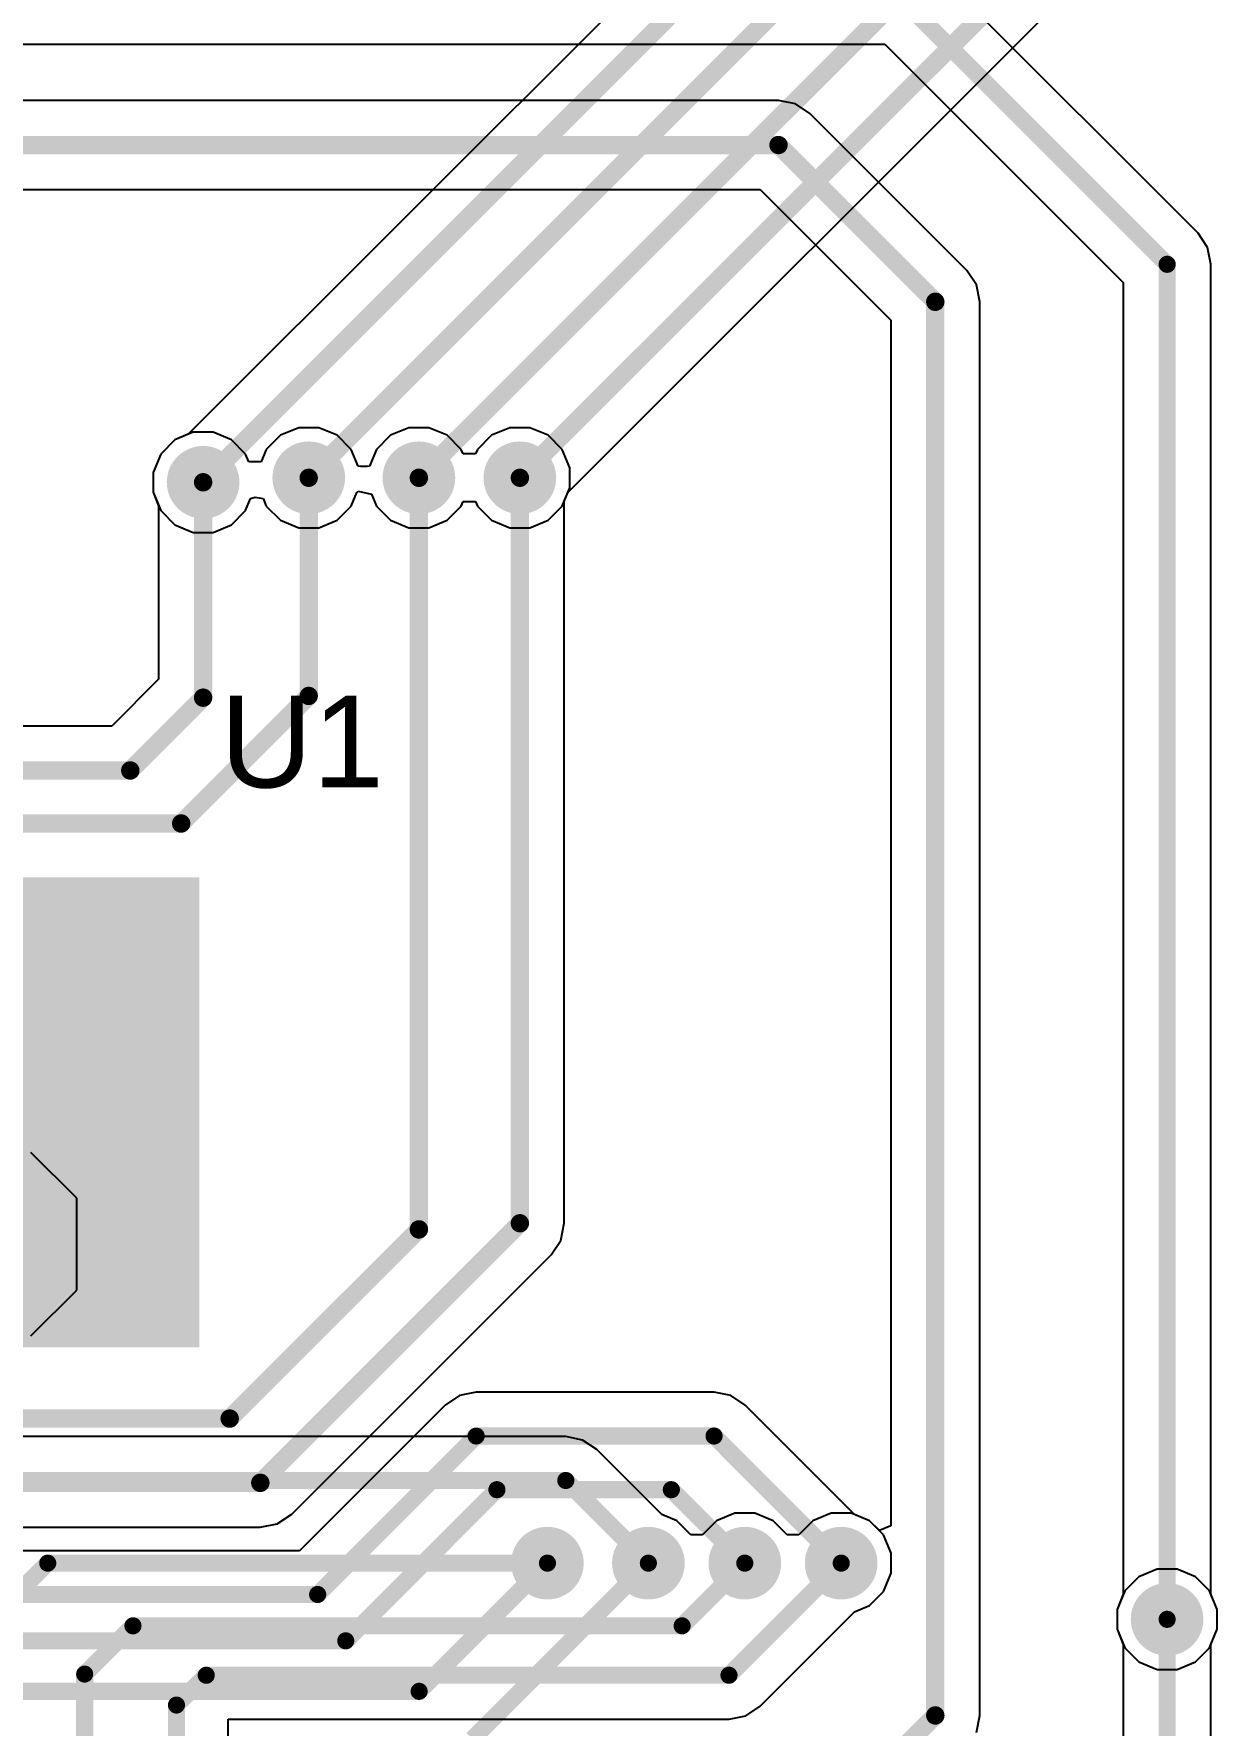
# Model space of a CAD drawing. Header units: millimetres. Extents: x 0 to 172, y 0 to 138.
# Drawn here: x 105.52 to 118.61, y 43.24 to 61.96 of the extents above; entities that cross this region are included whole.
import ezdxf

# ---------------------------------------------------------------- set-up
doc = ezdxf.new("R2010")
doc.units = ezdxf.units.MM
for name, color, linetype in [('BottomLayer', 5, 'Continuous'), ('BottomPaste', 16, 'Continuous'), ('BottomSolder', 6, 'Continuous'), ('TopLayer', 1, 'Continuous'), ('TopOverlay', 2, 'Continuous'), ('TopPaste', 8, 'Continuous'), ('TopSolder', 216, 'Continuous'), ('ViaHoleLayer', 16, 'Continuous')]:
    doc.layers.add(name, color=color, linetype=linetype)
doc.styles.add('Arial', font='', dxfattribs={"height": 0.2})
doc.styles.get('Arial').set_extended_font_data('Arial')

# ---------------------------------------------------------------- blocks, each defined once
blk = doc.blocks.new('MM70_314B1_2_R300_33')
at = {"layer": 'TopLayer'}
blk.add_hatch(color=1, dxfattribs=at).paths.add_polyline_path([(-1.65, 2.5), (1.65, 2.5), (1.65, -2.5), (-1.65, -2.5)])
at = {"layer": 'TopPaste'}
blk.add_hatch(color=8, dxfattribs=at).paths.add_polyline_path([(-1.65, 2.5), (1.65, 2.5), (1.65, -2.5), (-1.65, -2.5)])
at = {"layer": 'TopSolder'}
blk.add_hatch(color=216, dxfattribs=at).paths.add_polyline_path([(-1.752, 2.602), (1.752, 2.602), (1.752, -2.602), (-1.752, -2.602)])
blk = doc.blocks.new('T__________B_67')
at = {"layer": 'BottomLayer'}
blk.add_hatch(color=5, dxfattribs=at).paths.add_polyline_path([(0.381, 0.762), (-0.381, 0.762), (-0.762, 0.381), (-0.762, -0.381), (-0.381, -0.762), (0.381, -0.762), (0.762, -0.381), (0.762, 0.381)])
at = {"layer": 'BottomPaste'}
blk.add_hatch(color=16, dxfattribs=at).paths.add_polyline_path([(0.381, 0.762), (-0.381, 0.762), (-0.762, 0.381), (-0.762, -0.381), (-0.381, -0.762), (0.381, -0.762), (0.762, -0.381), (0.762, 0.381)])
at = {"layer": 'BottomSolder'}
blk.add_hatch(color=6, dxfattribs=at).paths.add_polyline_path([(0.4318, 0.8636), (-0.4318, 0.8636), (-0.8636, 0.4318), (-0.8636, -0.4318), (-0.4318, -0.8636), (0.4318, -0.8636), (0.8636, -0.4318), (0.8636, 0.4318)])

msp = doc.modelspace()

# ---------------------------------------------------------------- hatches: boundary and pattern name
at = {"layer": 'BottomLayer'}
h = msp.add_hatch(color=5, dxfattribs=at)
edge = h.paths.add_edge_path()
edge.add_arc((107.391, 56.998), 0.3, 0, 360)
h = msp.add_hatch(color=5, dxfattribs=at)
edge = h.paths.add_edge_path()
edge.add_arc((108.56, 57.048), 0.3, 0, 360)
h = msp.add_hatch(color=5, dxfattribs=at)
edge = h.paths.add_edge_path()
edge.add_arc((109.779, 57.048), 0.3, 0, 360)
h = msp.add_hatch(color=5, dxfattribs=at)
edge = h.paths.add_edge_path()
edge.add_arc((110.896, 57.048), 0.3, 0, 360)
h = msp.add_hatch(color=5, dxfattribs=at)
edge = h.paths.add_edge_path()
edge.add_arc((111.201, 45.034), 0.3, 0, 360)
h = msp.add_hatch(color=5, dxfattribs=at)
edge = h.paths.add_edge_path()
edge.add_arc((112.319, 45.034), 0.3, 0, 360)
h = msp.add_hatch(color=5, dxfattribs=at)
edge = h.paths.add_edge_path()
edge.add_arc((113.386, 45.034), 0.3, 0, 360)
h = msp.add_hatch(color=5, dxfattribs=at)
edge = h.paths.add_edge_path()
edge.add_arc((114.452, 45.034), 0.3, 0, 360)
h = msp.add_hatch(color=5, dxfattribs=at)
edge = h.paths.add_edge_path()
edge.add_arc((118.059, 44.412), 0.3, 0, 360)
at = {"layer": 'BottomSolder'}
h = msp.add_hatch(color=6, dxfattribs=at)
edge = h.paths.add_edge_path()
edge.add_arc((107.391, 56.998), 0.402, 0, 360)
h = msp.add_hatch(color=6, dxfattribs=at)
edge = h.paths.add_edge_path()
edge.add_arc((108.56, 57.048), 0.402, 0, 360)
h = msp.add_hatch(color=6, dxfattribs=at)
edge = h.paths.add_edge_path()
edge.add_arc((109.779, 57.048), 0.402, 0, 360)
h = msp.add_hatch(color=6, dxfattribs=at)
edge = h.paths.add_edge_path()
edge.add_arc((110.896, 57.048), 0.402, 0, 360)
h = msp.add_hatch(color=6, dxfattribs=at)
edge = h.paths.add_edge_path()
edge.add_arc((111.201, 45.034), 0.402, 0, 360)
h = msp.add_hatch(color=6, dxfattribs=at)
edge = h.paths.add_edge_path()
edge.add_arc((112.319, 45.034), 0.402, 0, 360)
h = msp.add_hatch(color=6, dxfattribs=at)
edge = h.paths.add_edge_path()
edge.add_arc((113.386, 45.034), 0.402, 0, 360)
h = msp.add_hatch(color=6, dxfattribs=at)
edge = h.paths.add_edge_path()
edge.add_arc((114.452, 45.034), 0.402, 0, 360)
h = msp.add_hatch(color=6, dxfattribs=at)
edge = h.paths.add_edge_path()
edge.add_arc((118.059, 44.412), 0.402, 0, 360)
at = {"layer": 'TopLayer'}
h = msp.add_hatch(color=1, dxfattribs=at)
edge = h.paths.add_edge_path()
edge.add_arc((107.391, 56.998), 0.3, 0, 360)
h = msp.add_hatch(color=1, dxfattribs=at)
edge = h.paths.add_edge_path()
edge.add_arc((108.56, 57.048), 0.3, 0, 360)
h = msp.add_hatch(color=1, dxfattribs=at)
edge = h.paths.add_edge_path()
edge.add_arc((109.779, 57.048), 0.3, 0, 360)
h = msp.add_hatch(color=1, dxfattribs=at)
edge = h.paths.add_edge_path()
edge.add_arc((110.896, 57.048), 0.3, 0, 360)
h = msp.add_hatch(color=1, dxfattribs=at)
edge = h.paths.add_edge_path()
edge.add_arc((111.201, 45.034), 0.3, 0, 360)
h = msp.add_hatch(color=1, dxfattribs=at)
edge = h.paths.add_edge_path()
edge.add_arc((112.319, 45.034), 0.3, 0, 360)
h = msp.add_hatch(color=1, dxfattribs=at)
edge = h.paths.add_edge_path()
edge.add_arc((113.386, 45.034), 0.3, 0, 360)
h = msp.add_hatch(color=1, dxfattribs=at)
edge = h.paths.add_edge_path()
edge.add_arc((114.452, 45.034), 0.3, 0, 360)
h = msp.add_hatch(color=1, dxfattribs=at)
edge = h.paths.add_edge_path()
edge.add_arc((118.059, 44.412), 0.3, 0, 360)
at = {"layer": 'TopSolder'}
h = msp.add_hatch(color=216, dxfattribs=at)
edge = h.paths.add_edge_path()
edge.add_arc((107.391, 56.998), 0.402, 0, 360)
h = msp.add_hatch(color=216, dxfattribs=at)
edge = h.paths.add_edge_path()
edge.add_arc((108.56, 57.048), 0.402, 0, 360)
h = msp.add_hatch(color=216, dxfattribs=at)
edge = h.paths.add_edge_path()
edge.add_arc((109.779, 57.048), 0.402, 0, 360)
h = msp.add_hatch(color=216, dxfattribs=at)
edge = h.paths.add_edge_path()
edge.add_arc((110.896, 57.048), 0.402, 0, 360)
h = msp.add_hatch(color=216, dxfattribs=at)
edge = h.paths.add_edge_path()
edge.add_arc((111.201, 45.034), 0.402, 0, 360)
h = msp.add_hatch(color=216, dxfattribs=at)
edge = h.paths.add_edge_path()
edge.add_arc((112.319, 45.034), 0.402, 0, 360)
h = msp.add_hatch(color=216, dxfattribs=at)
edge = h.paths.add_edge_path()
edge.add_arc((113.386, 45.034), 0.402, 0, 360)
h = msp.add_hatch(color=216, dxfattribs=at)
edge = h.paths.add_edge_path()
edge.add_arc((114.452, 45.034), 0.402, 0, 360)
h = msp.add_hatch(color=216, dxfattribs=at)
edge = h.paths.add_edge_path()
edge.add_arc((118.059, 44.412), 0.402, 0, 360)
at = {"layer": 'ViaHoleLayer'}
h = msp.add_hatch(color=16, dxfattribs=at)
edge = h.paths.add_edge_path()
edge.add_arc((107.391, 56.998), 0.15, 0, 360)
h = msp.add_hatch(color=16, dxfattribs=at)
edge = h.paths.add_edge_path()
edge.add_arc((108.56, 57.048), 0.15, 0, 360)
h = msp.add_hatch(color=16, dxfattribs=at)
edge = h.paths.add_edge_path()
edge.add_arc((109.779, 57.048), 0.15, 0, 360)
h = msp.add_hatch(color=16, dxfattribs=at)
edge = h.paths.add_edge_path()
edge.add_arc((110.896, 57.048), 0.15, 0, 360)
h = msp.add_hatch(color=16, dxfattribs=at)
edge = h.paths.add_edge_path()
edge.add_arc((111.201, 45.034), 0.15, 0, 360)
h = msp.add_hatch(color=16, dxfattribs=at)
edge = h.paths.add_edge_path()
edge.add_arc((112.319, 45.034), 0.15, 0, 360)
h = msp.add_hatch(color=16, dxfattribs=at)
edge = h.paths.add_edge_path()
edge.add_arc((113.386, 45.034), 0.15, 0, 360)
h = msp.add_hatch(color=16, dxfattribs=at)
edge = h.paths.add_edge_path()
edge.add_arc((114.452, 45.034), 0.15, 0, 360)
h = msp.add_hatch(color=16, dxfattribs=at)
edge = h.paths.add_edge_path()
edge.add_arc((118.059, 44.412), 0.15, 0, 360)

# ---------------------------------------------------------------- linework, layer by layer
at = {"layer": 'BottomLayer'}
for p, q in [((114.843, 65.145), (107.227, 57.529)), ((111.428, 56.884), (116.799, 62.255)), ((107.227, 57.529), (107.077, 57.467)), ((106.922, 57.311), (106.837, 57.108)), ((107.077, 57.467), (106.922, 57.311)), ((106.837, 57.108), (106.837, 56.887)), ((106.837, 56.887), (106.922, 56.684)), ((107.861, 56.684), (107.917, 56.82)), ((107.917, 56.82), (107.968, 56.834)), ((107.968, 56.834), (108.056, 56.817)), ((108.056, 56.817), (108.09, 56.735)), ((108.09, 56.735), (108.246, 56.579)), ((108.873, 56.579), (109.029, 56.735)), ((109.029, 56.735), (109.091, 56.884)), ((109.091, 56.884), (109.107, 56.9)), ((109.107, 56.9), (109.254, 56.867)), ((109.254, 56.867), (109.309, 56.735)), ((109.309, 56.735), (109.465, 56.579)), ((110.093, 56.579), (110.248, 56.735)), ((110.248, 56.735), (110.269, 56.784)), ((110.269, 56.784), (110.406, 56.784)), ((110.406, 56.784), (110.427, 56.735)), ((110.427, 56.735), (110.583, 56.579)), ((111.21, 56.579), (111.366, 56.735)), ((111.366, 56.735), (111.428, 56.884)), ((106.922, 56.684), (107.077, 56.528)), ((107.705, 56.528), (107.861, 56.684)), ((108.246, 56.579), (108.449, 56.494)), ((108.67, 56.494), (108.873, 56.579)), ((109.465, 56.579), (109.669, 56.494)), ((109.889, 56.494), (110.093, 56.579)), ((110.583, 56.579), (110.786, 56.494)), ((111.007, 56.494), (111.21, 56.579)), ((107.077, 56.528), (107.281, 56.444)), ((107.281, 56.444), (107.501, 56.444)), ((107.501, 56.444), (107.705, 56.528)), ((108.449, 56.494), (108.67, 56.494)), ((109.669, 56.494), (109.889, 56.494)), ((110.786, 56.494), (111.007, 56.494)), ((105.994, 49.073), (105.486, 49.581)), ((105.994, 48.057), (105.994, 49.073)), ((105.486, 47.549), (105.994, 48.057)), ((111.404, 46.434), (104.986, 46.434)), ((111.59, 46.397), (111.404, 46.434)), ((111.747, 46.292), (111.59, 46.397)), ((112.466, 45.573), (111.747, 46.292)), ((112.633, 45.504), (112.466, 45.573)), ((112.788, 45.348), (112.633, 45.504)), ((113.072, 45.504), (112.916, 45.348)), ((113.275, 45.588), (113.072, 45.504)), ((113.496, 45.588), (113.275, 45.588)), ((113.699, 45.504), (113.496, 45.588)), ((113.855, 45.348), (113.699, 45.504)), ((114.139, 45.504), (113.983, 45.348)), ((114.342, 45.588), (114.139, 45.504)), ((114.563, 45.588), (114.342, 45.588)), ((114.766, 45.504), (114.563, 45.588)), ((114.922, 45.348), (114.766, 45.504)), ((112.789, 45.347), (112.788, 45.348)), ((112.916, 45.347), (112.789, 45.347)), ((112.916, 45.348), (112.916, 45.347)), ((113.856, 45.347), (113.855, 45.348)), ((113.983, 45.347), (113.856, 45.347)), ((113.983, 45.348), (113.983, 45.347)), ((115.006, 45.144), (114.922, 45.348)), ((115.006, 44.924), (115.006, 45.144)), ((117.949, 44.966), (117.745, 44.882)), ((118.169, 44.966), (117.949, 44.966)), ((118.373, 44.882), (118.169, 44.966)), ((114.922, 44.72), (115.006, 44.924)), ((117.745, 44.882), (117.59, 44.726)), ((118.529, 44.726), (118.373, 44.882)), ((114.6, 44.495), (114.766, 44.565)), ((114.766, 44.565), (114.922, 44.72)), ((117.59, 44.726), (117.505, 44.522)), ((118.613, 44.522), (118.529, 44.726)), ((113.554, 43.45), (114.6, 44.495)), ((117.505, 44.522), (117.505, 44.302)), ((118.613, 44.302), (118.613, 44.522)), ((117.505, 44.302), (117.59, 44.098)), ((118.529, 44.098), (118.613, 44.302)), ((117.59, 44.098), (117.745, 43.942)), ((118.373, 43.942), (118.529, 44.098)), ((117.745, 43.942), (117.949, 43.858)), ((117.949, 43.858), (118.169, 43.858)), ((118.169, 43.858), (118.373, 43.942)), ((113.396, 43.345), (113.554, 43.45)), ((107.667, 42.471), (107.667, 43.308)), ((107.667, 43.308), (113.211, 43.308)), ((113.211, 43.308), (113.396, 43.345))]:
    msp.add_line(p, q, dxfattribs=at)
for points, const_width in [([(107.391, 56.998), (115.191, 64.798)], 0.203), ([(108.56, 57.048), (115.612, 64.1)], 0.203), ([(109.779, 57.048), (116.143, 63.413)], 0.203), ([(110.896, 57.048), (116.596, 62.748)], 0.203), ([(104.986, 45.949), (111.404, 45.949)], 0.189), ([(111.404, 45.949), (112.319, 45.034)], 0.189), ([(105.064, 44.427), (105.672, 45.034)], 0.189), ([(105.672, 45.034), (111.201, 45.034)], 0.189), ([(112.692, 44.34), (113.386, 45.034)], 0.189), ([(113.211, 43.793), (114.452, 45.034)], 0.189), ([(106.08, 43.806), (106.615, 44.34)], 0.189), ([(106.615, 44.34), (112.692, 44.34)], 0.189), ([(106.08, 42.926), (106.08, 43.806)], 0.189), ([(107.096, 43.463), (107.425, 43.793)], 0.189), ([(107.425, 43.793), (113.211, 43.793)], 0.189), ([(107.096, 42.926), (107.096, 43.463)], 0.189)]:
    msp.add_lwpolyline(points, dxfattribs=dict(at, const_width=const_width))
for points, const_width in [([(108.509, 57.048, 1), (108.61, 57.048, 1)], 0.102), ([(109.728, 57.048, 1), (109.83, 57.048, 1)], 0.102), ([(110.846, 57.048, 1), (110.947, 57.048, 1)], 0.102), ([(107.34, 56.998, 1), (107.442, 56.998, 1)], 0.102), ([(111.357, 45.949, 1), (111.452, 45.949, 1)], 0.0946), ([(111.357, 45.949, 1), (111.452, 45.949, 1)], 0.0946), ([(105.624, 45.034, 1), (105.719, 45.034, 1)], 0.0946), ([(105.624, 45.034, 1), (105.719, 45.034, 1)], 0.0946), ([(111.154, 45.034, 1), (111.249, 45.034, 1)], 0.0946), ([(112.271, 45.034, 1), (112.366, 45.034, 1)], 0.0946), ([(113.338, 45.034, 1), (113.433, 45.034, 1)], 0.0946), ([(114.405, 45.034, 1), (114.5, 45.034, 1)], 0.0946), ([(106.567, 44.34, 1), (106.662, 44.34, 1)], 0.0946), ([(106.567, 44.34, 1), (106.662, 44.34, 1)], 0.0946), ([(112.645, 44.34, 1), (112.739, 44.34, 1)], 0.0946), ([(112.645, 44.34, 1), (112.739, 44.34, 1)], 0.0946), ([(106.033, 43.806, 1), (106.127, 43.806, 1)], 0.0946), ([(106.033, 43.806, 1), (106.127, 43.806, 1)], 0.0946), ([(107.378, 43.793, 1), (107.473, 43.793, 1)], 0.0946), ([(107.378, 43.793, 1), (107.473, 43.793, 1)], 0.0946), ([(113.163, 43.793, 1), (113.258, 43.793, 1)], 0.0946), ([(113.163, 43.793, 1), (113.258, 43.793, 1)], 0.0946), ([(107.049, 43.463, 1), (107.143, 43.463, 1)], 0.0946), ([(107.049, 43.463, 1), (107.143, 43.463, 1)], 0.0946)]:
    msp.add_lwpolyline(points, format="xyb", close=True, dxfattribs=dict(at, const_width=const_width))
at = {"layer": 'TopLayer'}
for p, q in [((118.402, 59.754), (115.481, 62.675)), ((91.107, 61.847), (114.937, 61.847)), ((114.937, 61.847), (117.574, 59.21)), ((113.758, 61.223), (91.029, 61.223)), ((113.947, 61.186), (113.758, 61.223)), ((114.106, 61.079), (113.947, 61.186)), ((115.842, 59.344), (114.106, 61.079)), ((103.853, 60.239), (113.555, 60.239)), ((113.555, 60.239), (115.002, 58.792)), ((118.507, 59.596), (118.402, 59.754)), ((118.402, 59.754), (118.402, 59.754)), ((118.544, 59.411), (118.507, 59.596)), ((118.544, 44.689), (118.544, 59.411)), ((118.544, 59.411), (118.544, 59.411)), ((115.948, 59.184), (115.842, 59.344)), ((115.986, 58.996), (115.948, 59.184)), ((117.574, 59.21), (117.574, 44.689)), ((115.986, 43.348), (115.986, 58.996)), ((115.002, 58.792), (115.002, 45.448)), ((107.281, 57.552), (107.077, 57.467)), ((107.501, 57.552), (107.281, 57.552)), ((107.705, 57.467), (107.501, 57.552)), ((108.246, 57.518), (108.09, 57.362)), ((108.449, 57.602), (108.246, 57.518)), ((108.67, 57.602), (108.449, 57.602)), ((108.873, 57.518), (108.67, 57.602)), ((109.029, 57.362), (108.873, 57.518)), ((109.465, 57.518), (109.309, 57.362)), ((109.669, 57.602), (109.465, 57.518)), ((109.889, 57.602), (109.669, 57.602)), ((110.093, 57.518), (109.889, 57.602)), ((110.248, 57.362), (110.093, 57.518)), ((110.583, 57.518), (110.427, 57.362)), ((110.786, 57.602), (110.583, 57.518)), ((111.007, 57.602), (110.786, 57.602)), ((111.21, 57.518), (111.007, 57.602)), ((111.366, 57.362), (111.21, 57.518)), ((106.922, 57.311), (106.837, 57.108)), ((107.077, 57.467), (106.922, 57.311)), ((107.861, 57.311), (107.705, 57.467)), ((107.896, 57.226), (107.861, 57.311)), ((108.09, 57.362), (108.034, 57.226)), ((109.106, 57.178), (109.029, 57.362)), ((109.309, 57.362), (109.233, 57.178)), ((110.269, 57.313), (110.248, 57.362)), ((110.406, 57.313), (110.269, 57.313)), ((110.427, 57.362), (110.406, 57.313)), ((111.45, 57.159), (111.366, 57.362)), ((106.837, 57.108), (106.837, 56.887)), ((108.034, 57.226), (107.896, 57.226)), ((109.132, 57.173), (109.106, 57.178)), ((109.206, 57.173), (109.132, 57.173)), ((109.233, 57.178), (109.206, 57.173)), ((111.45, 56.938), (111.45, 57.159)), ((111.388, 56.789), (111.45, 56.938)), ((106.837, 56.887), (106.899, 56.738)), ((106.899, 56.738), (106.899, 54.818)), ((111.388, 48.796), (111.388, 56.789)), ((106.899, 54.818), (106.381, 54.3)), ((106.381, 54.3), (103.414, 54.3)), ((111.351, 48.607), (111.388, 48.796)), ((111.244, 48.448), (111.351, 48.607)), ((108.372, 45.575), (111.244, 48.448)), ((110.227, 46.889), (110.07, 46.784)), ((110.413, 46.926), (110.227, 46.889)), ((113.046, 46.926), (110.413, 46.926)), ((113.231, 46.889), (113.046, 46.926)), ((113.389, 46.784), (113.231, 46.889)), ((110.07, 46.784), (108.458, 45.172)), ((114.6, 45.573), (113.389, 46.784)), ((108.212, 45.469), (108.372, 45.575)), ((114.766, 45.504), (114.6, 45.573)), ((114.875, 45.395), (114.766, 45.504)), ((101.917, 45.431), (108.024, 45.431)), ((108.024, 45.431), (108.212, 45.469)), ((115.002, 45.448), (114.875, 45.395)), ((108.458, 45.172), (101.919, 45.172)), ((117.574, 44.689), (117.505, 44.522)), ((118.613, 44.522), (118.544, 44.689)), ((117.505, 44.522), (117.505, 44.302)), ((118.613, 44.302), (118.613, 44.522)), ((117.505, 44.302), (117.574, 44.135)), ((118.544, 44.135), (118.613, 44.302)), ((117.574, 44.135), (117.574, 42.189)), ((118.544, 42.761), (118.544, 44.135)), ((115.948, 43.16), (115.986, 43.348))]:
    msp.add_line(p, q, dxfattribs=at)
for points, const_width in [([(115.138, 62.332), (118.059, 59.411)], 0.189), ([(91.029, 60.731), (113.758, 60.731)], 0.203), ([(113.758, 60.731), (115.494, 58.996)], 0.203), ([(118.059, 44.412), (118.059, 59.411)], 0.189), ([(115.494, 43.348), (115.494, 58.996)], 0.203), ([(108.56, 54.633), (108.56, 57.048)], 0.203), ([(109.779, 48.728), (109.779, 57.048)], 0.203), ([(110.896, 48.796), (110.896, 57.048)], 0.203), ([(107.391, 54.614), (107.391, 56.998)], 0.203), ([(106.585, 53.808), (107.391, 54.614)], 0.203), ([(107.148, 53.221), (108.56, 54.633)], 0.203), ([(103.414, 53.808), (106.585, 53.808)], 0.203), ([(103.687, 53.221), (107.148, 53.221)], 0.203), ([(108.024, 45.923), (110.896, 48.796)], 0.203), ([(107.685, 46.634), (109.779, 48.728)], 0.203), ([(103.53, 46.634), (107.685, 46.634)], 0.203), ([(108.659, 44.687), (110.413, 46.441)], 0.189), ([(110.413, 46.441), (113.046, 46.441)], 0.189), ([(113.046, 46.441), (114.452, 45.034)], 0.189), ([(101.449, 45.923), (108.024, 45.923)], 0.203), ([(108.97, 44.174), (110.642, 45.847)], 0.189), ([(110.642, 45.847), (112.573, 45.847)], 0.189), ([(112.573, 45.847), (113.386, 45.034)], 0.189), ([(109.782, 43.615), (111.201, 45.034)], 0.189), ([(110.372, 43.088), (112.319, 45.034)], 0.189), ([(99.148, 44.687), (108.659, 44.687)], 0.189), ([(118.059, 42.189), (118.059, 44.412)], 0.189), ([(98.913, 44.174), (108.97, 44.174)], 0.189), ([(98.597, 43.615), (109.782, 43.615)], 0.189), ([(114.145, 41.999), (115.494, 43.348)], 0.203)]:
    msp.add_lwpolyline(points, dxfattribs=dict(at, const_width=const_width))
for points, const_width in [([(113.708, 60.731, 1), (113.809, 60.731, 1)], 0.102), ([(113.708, 60.731, 1), (113.809, 60.731, 1)], 0.102), ([(118.012, 59.411, 1), (118.107, 59.411, 1)], 0.0946), ([(118.012, 59.411, 1), (118.107, 59.411, 1)], 0.0946), ([(115.443, 58.996, 1), (115.545, 58.996, 1)], 0.102), ([(115.443, 58.996, 1), (115.545, 58.996, 1)], 0.102), ([(108.509, 57.048, 1), (108.61, 57.048, 1)], 0.102), ([(109.728, 57.048, 1), (109.83, 57.048, 1)], 0.102), ([(110.846, 57.048, 1), (110.947, 57.048, 1)], 0.102), ([(107.34, 56.998, 1), (107.442, 56.998, 1)], 0.102), ([(107.34, 54.614, 1), (107.442, 54.614, 1)], 0.102), ([(107.34, 54.614, 1), (107.442, 54.614, 1)], 0.102), ([(108.509, 54.633, 1), (108.61, 54.633, 1)], 0.102), ([(108.509, 54.633, 1), (108.61, 54.633, 1)], 0.102), ([(106.534, 53.808, 1), (106.636, 53.808, 1)], 0.102), ([(106.534, 53.808, 1), (106.636, 53.808, 1)], 0.102), ([(107.097, 53.221, 1), (107.199, 53.221, 1)], 0.102), ([(107.097, 53.221, 1), (107.199, 53.221, 1)], 0.102), ([(110.846, 48.796, 1), (110.947, 48.796, 1)], 0.102), ([(110.846, 48.796, 1), (110.947, 48.796, 1)], 0.102), ([(109.728, 48.728, 1), (109.83, 48.728, 1)], 0.102), ([(109.728, 48.728, 1), (109.83, 48.728, 1)], 0.102), ([(107.634, 46.634, 1), (107.736, 46.634, 1)], 0.102), ([(107.634, 46.634, 1), (107.736, 46.634, 1)], 0.102), ([(110.366, 46.441, 1), (110.46, 46.441, 1)], 0.0946), ([(110.366, 46.441, 1), (110.46, 46.441, 1)], 0.0946), ([(112.998, 46.441, 1), (113.093, 46.441, 1)], 0.0946), ([(112.998, 46.441, 1), (113.093, 46.441, 1)], 0.0946), ([(107.973, 45.923, 1), (108.075, 45.923, 1)], 0.102), ([(107.973, 45.923, 1), (108.075, 45.923, 1)], 0.102), ([(110.595, 45.847, 1), (110.69, 45.847, 1)], 0.0946), ([(110.595, 45.847, 1), (110.69, 45.847, 1)], 0.0946), ([(112.525, 45.847, 1), (112.62, 45.847, 1)], 0.0946), ([(112.525, 45.847, 1), (112.62, 45.847, 1)], 0.0946), ([(111.154, 45.034, 1), (111.249, 45.034, 1)], 0.0946), ([(112.271, 45.034, 1), (112.366, 45.034, 1)], 0.0946), ([(113.338, 45.034, 1), (113.433, 45.034, 1)], 0.0946), ([(114.405, 45.034, 1), (114.5, 45.034, 1)], 0.0946), ([(108.611, 44.687, 1), (108.706, 44.687, 1)], 0.0946), ([(108.611, 44.687, 1), (108.706, 44.687, 1)], 0.0946), ([(118.012, 44.412, 1), (118.107, 44.412, 1)], 0.0946), ([(118.012, 44.412, 1), (118.107, 44.412, 1)], 0.0946), ([(108.922, 44.174, 1), (109.017, 44.174, 1)], 0.0946), ([(108.922, 44.174, 1), (109.017, 44.174, 1)], 0.0946), ([(109.734, 43.615, 1), (109.829, 43.615, 1)], 0.0946), ([(109.734, 43.615, 1), (109.829, 43.615, 1)], 0.0946), ([(115.443, 43.348, 1), (115.545, 43.348, 1)], 0.102), ([(115.443, 43.348, 1), (115.545, 43.348, 1)], 0.102)]:
    msp.add_lwpolyline(points, format="xyb", close=True, dxfattribs=dict(at, const_width=const_width))

# ---------------------------------------------------------------- block references
for name, p, rotation in [('MM70_314B1_2_R300_33', (105.598, 50.023), 180), ('T__________B_67', (104.978, 48.565), 90)]:
    msp.add_blockref(name, p, dxfattribs=dict(rotation=rotation))

# ---------------------------------------------------------------- texts
at = {"layer": 'TopOverlay', "style": 'Arial'}
msp.add_text('U1', height=1.016, dxfattribs=at).set_placement((107.578, 53.62))

doc.saveas('drawing.dxf')
